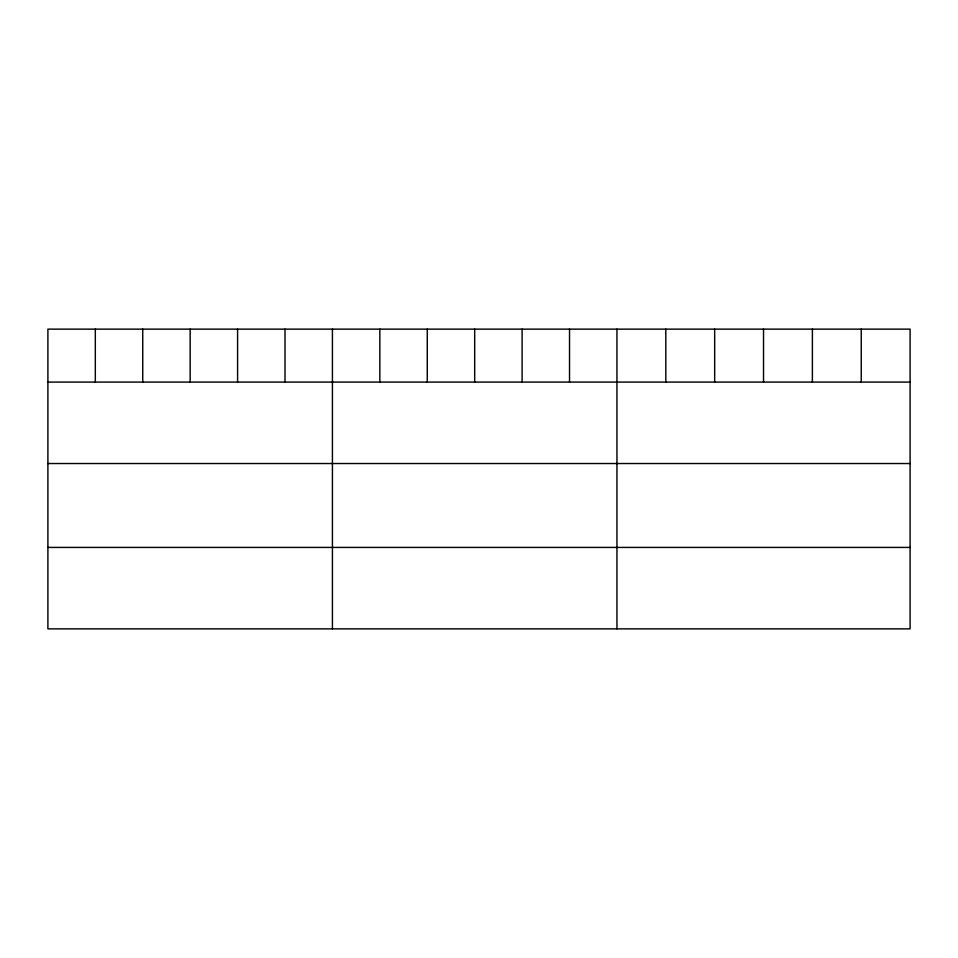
<?xml version="1.0" encoding="UTF-8"?>
<svg xmlns="http://www.w3.org/2000/svg" width="958" height="958" viewBox="0 0 958 958"><rect width="100%" height="100%" fill="white"/><g stroke="black" fill="none" stroke-linecap="round" stroke-linejoin="round"><path stroke-width="1.44" d="M910.1 382.086L910.1 628.867L47.9 628.867L47.9 329.133L910.1 329.133L910.1 382.086L47.9 382.086M47.9 463.528L910.1 463.528M47.9 547.425L910.1 547.425M861.242 329.133L861.242 382.086M812.384 329.133L812.384 382.086M763.526 329.133L763.526 382.086M714.668 329.133L714.668 382.086M665.81 329.133L665.81 382.086M616.952 329.133L616.952 628.867M569.531 329.133L569.531 382.086M522.11 329.133L522.11 382.086M474.689 329.133L474.689 382.086M427.268 329.133L427.268 382.086M379.847 329.133L379.847 382.086M332.426 329.133L332.426 628.867M285.005 329.133L285.005 382.086M237.584 329.133L237.584 382.086M190.163 329.133L190.163 382.086M142.742 329.133L142.742 382.086M95.321 329.133L95.321 382.086"/></g></svg>
